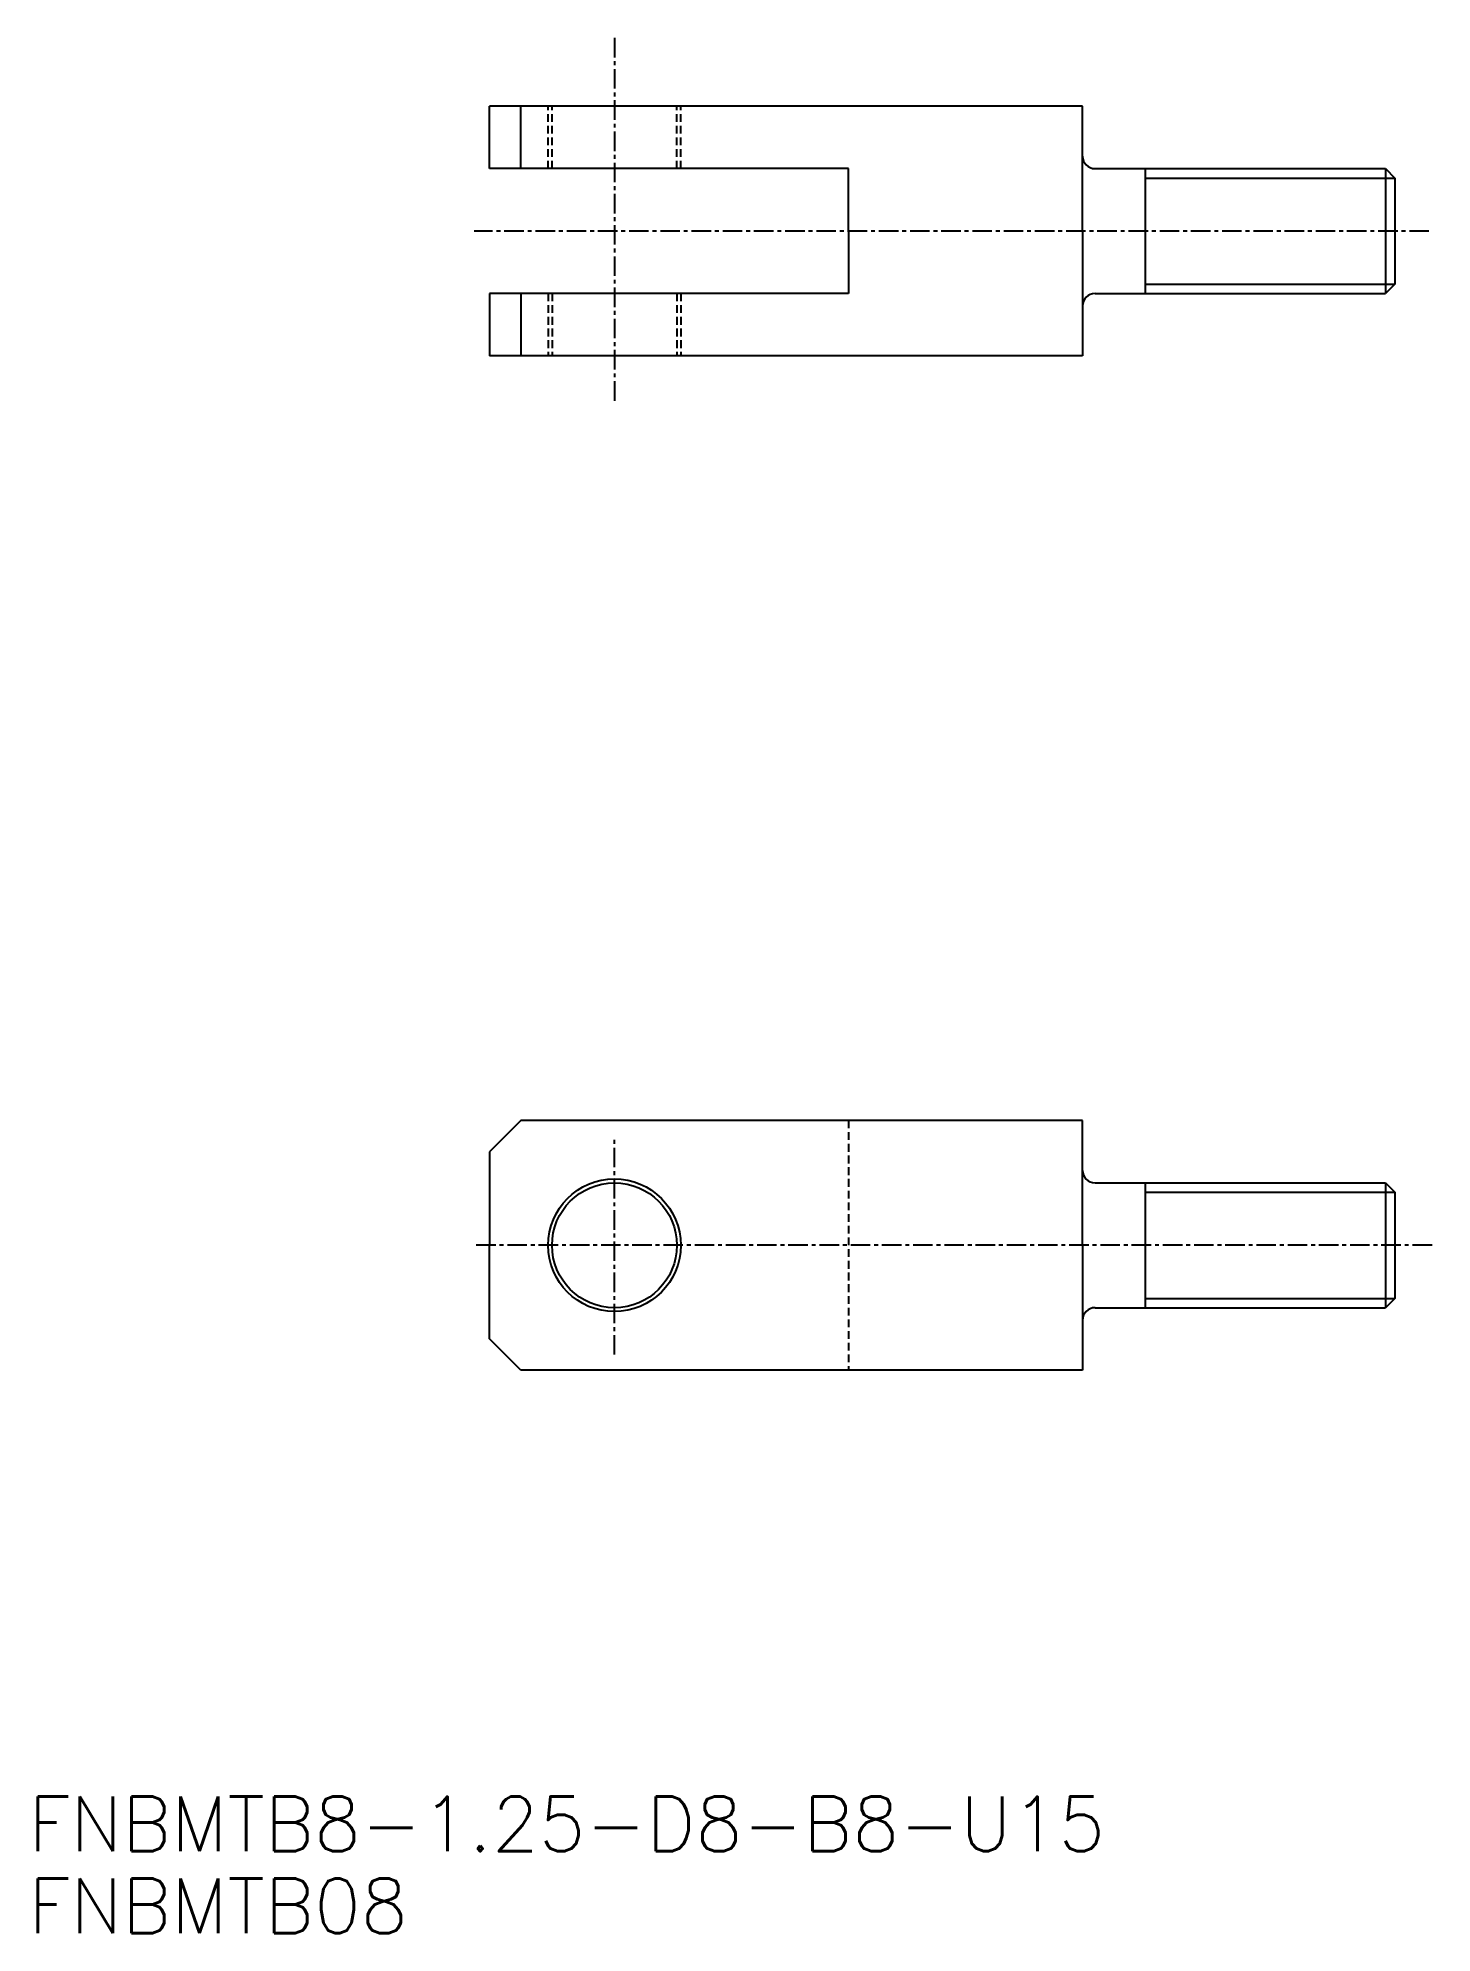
# Model space of a CAD drawing. Extents: x 1 to 90, y 1 to 122.
import ezdxf

# ---------------------------------------------------------------- set-up
doc = ezdxf.new("R2010")
doc.units = 0
doc.linetypes.add('CENTER', pattern=[2, 1.25, -0.25, 0.25, -0.25])
doc.linetypes.add('DASHED', pattern=[0.75, 0.5, -0.25])
doc.layers.get('0').update_dxf_attribs({"linetype": 'CONTINUOUS'})
doc.layers.add('CENTER', color=1, linetype='CENTER')
doc.styles.get("Standard").update_dxf_attribs({"font": 'txt.shx', "bigfont": 'extfont.shx'})

msp = doc.modelspace()

# ---------------------------------------------------------------- linework, layer by layer
at = {"color": 7, "linetype": 'CONTINUOUS'}
for p, q in [((68, 118), (30, 118)), ((30, 114), (30, 118)), ((32, 114), (32, 118)), ((68, 110), (68, 118)), ((53, 114), (30, 114)), ((53, 110), (53, 114)), ((68.8, 114), (87.4, 114)), ((87.4, 114), (87.4, 106)), ((87.4, 114), (88, 113.4)), ((88, 113.4), (88, 106.6)), ((53, 110), (53, 106)), ((68, 110), (68, 102)), ((53, 106), (30, 106)), ((30, 106), (30, 102)), ((32, 106), (32, 102)), ((68.8, 106), (87.4, 106)), ((88, 106.6), (87.4, 106)), ((68, 102), (30, 102)), ((32, 53), (30, 51)), ((68, 53), (32, 53)), ((68, 45), (68, 53)), ((30, 51), (30, 45)), ((68.8, 49), (87.4, 49)), ((87.4, 49), (87.4, 41)), ((87.4, 49), (88, 48.4)), ((88, 48.4), (88, 41.6)), ((30, 39), (30, 45)), ((68, 45), (68, 37)), ((88, 41.6), (87.4, 41)), ((68.8, 41), (87.4, 41)), ((32, 37), (30, 39)), ((68, 37), (32, 37))]:
    msp.add_line(p, q, dxfattribs=at)
at = {"color": 3, "linetype": 'DASHED'}
for p, q in [((33.75, 114), (33.75, 118)), ((34, 114), (34, 118)), ((42, 114), (42, 118)), ((42.25, 114), (42.25, 118)), ((33.75, 106), (33.75, 102)), ((34, 106), (34, 102)), ((42, 106), (42, 102)), ((42.25, 106), (42.25, 102)), ((53, 53), (53, 37))]:
    msp.add_line(p, q, dxfattribs=at)
at = {"color": 3}
for p, q in [((72, 114), (72, 106)), ((72, 113.4), (88, 113.4)), ((72, 106.6), (88, 106.6)), ((72, 49), (72, 41)), ((72, 48.4), (88, 48.4)), ((72, 41.6), (88, 41.6))]:
    msp.add_line(p, q, dxfattribs=at)
at = {"color": 7, "linetype": 'CONTINUOUS'}
for radius in [4.25, 4]:
    msp.add_circle((38, 45), radius, dxfattribs=at)
for centre, start, end in [((68.8, 114.8), 180, 270), ((68.8, 105.2), 90, 180), ((68.8, 49.8), 180, 270), ((68.8, 40.2), 90, 180)]:
    msp.add_arc(centre, 0.8, start, end, dxfattribs=at)
at = {"layer": 'CENTER', "color": 1, "linetype": 'CENTER'}
for p, q in [((38, 122.38), (38, 99)), ((90.19, 110), (29, 110)), ((38, 38), (38, 51.8)), ((90.39, 45), (29, 45))]:
    msp.add_line(p, q, dxfattribs=at)

# ---------------------------------------------------------------- texts
at = {"color": 7, "linetype": 'CONTINUOUS'}
for s, p in [('FNBMTB8-1.25-D8-B8-U15', (0.45, 6.17)), ('FNBMTB08', (0.45, 0.92))]:
    msp.add_text(s, height=3.5, dxfattribs=at).set_placement(p)

doc.saveas('drawing.dxf')
